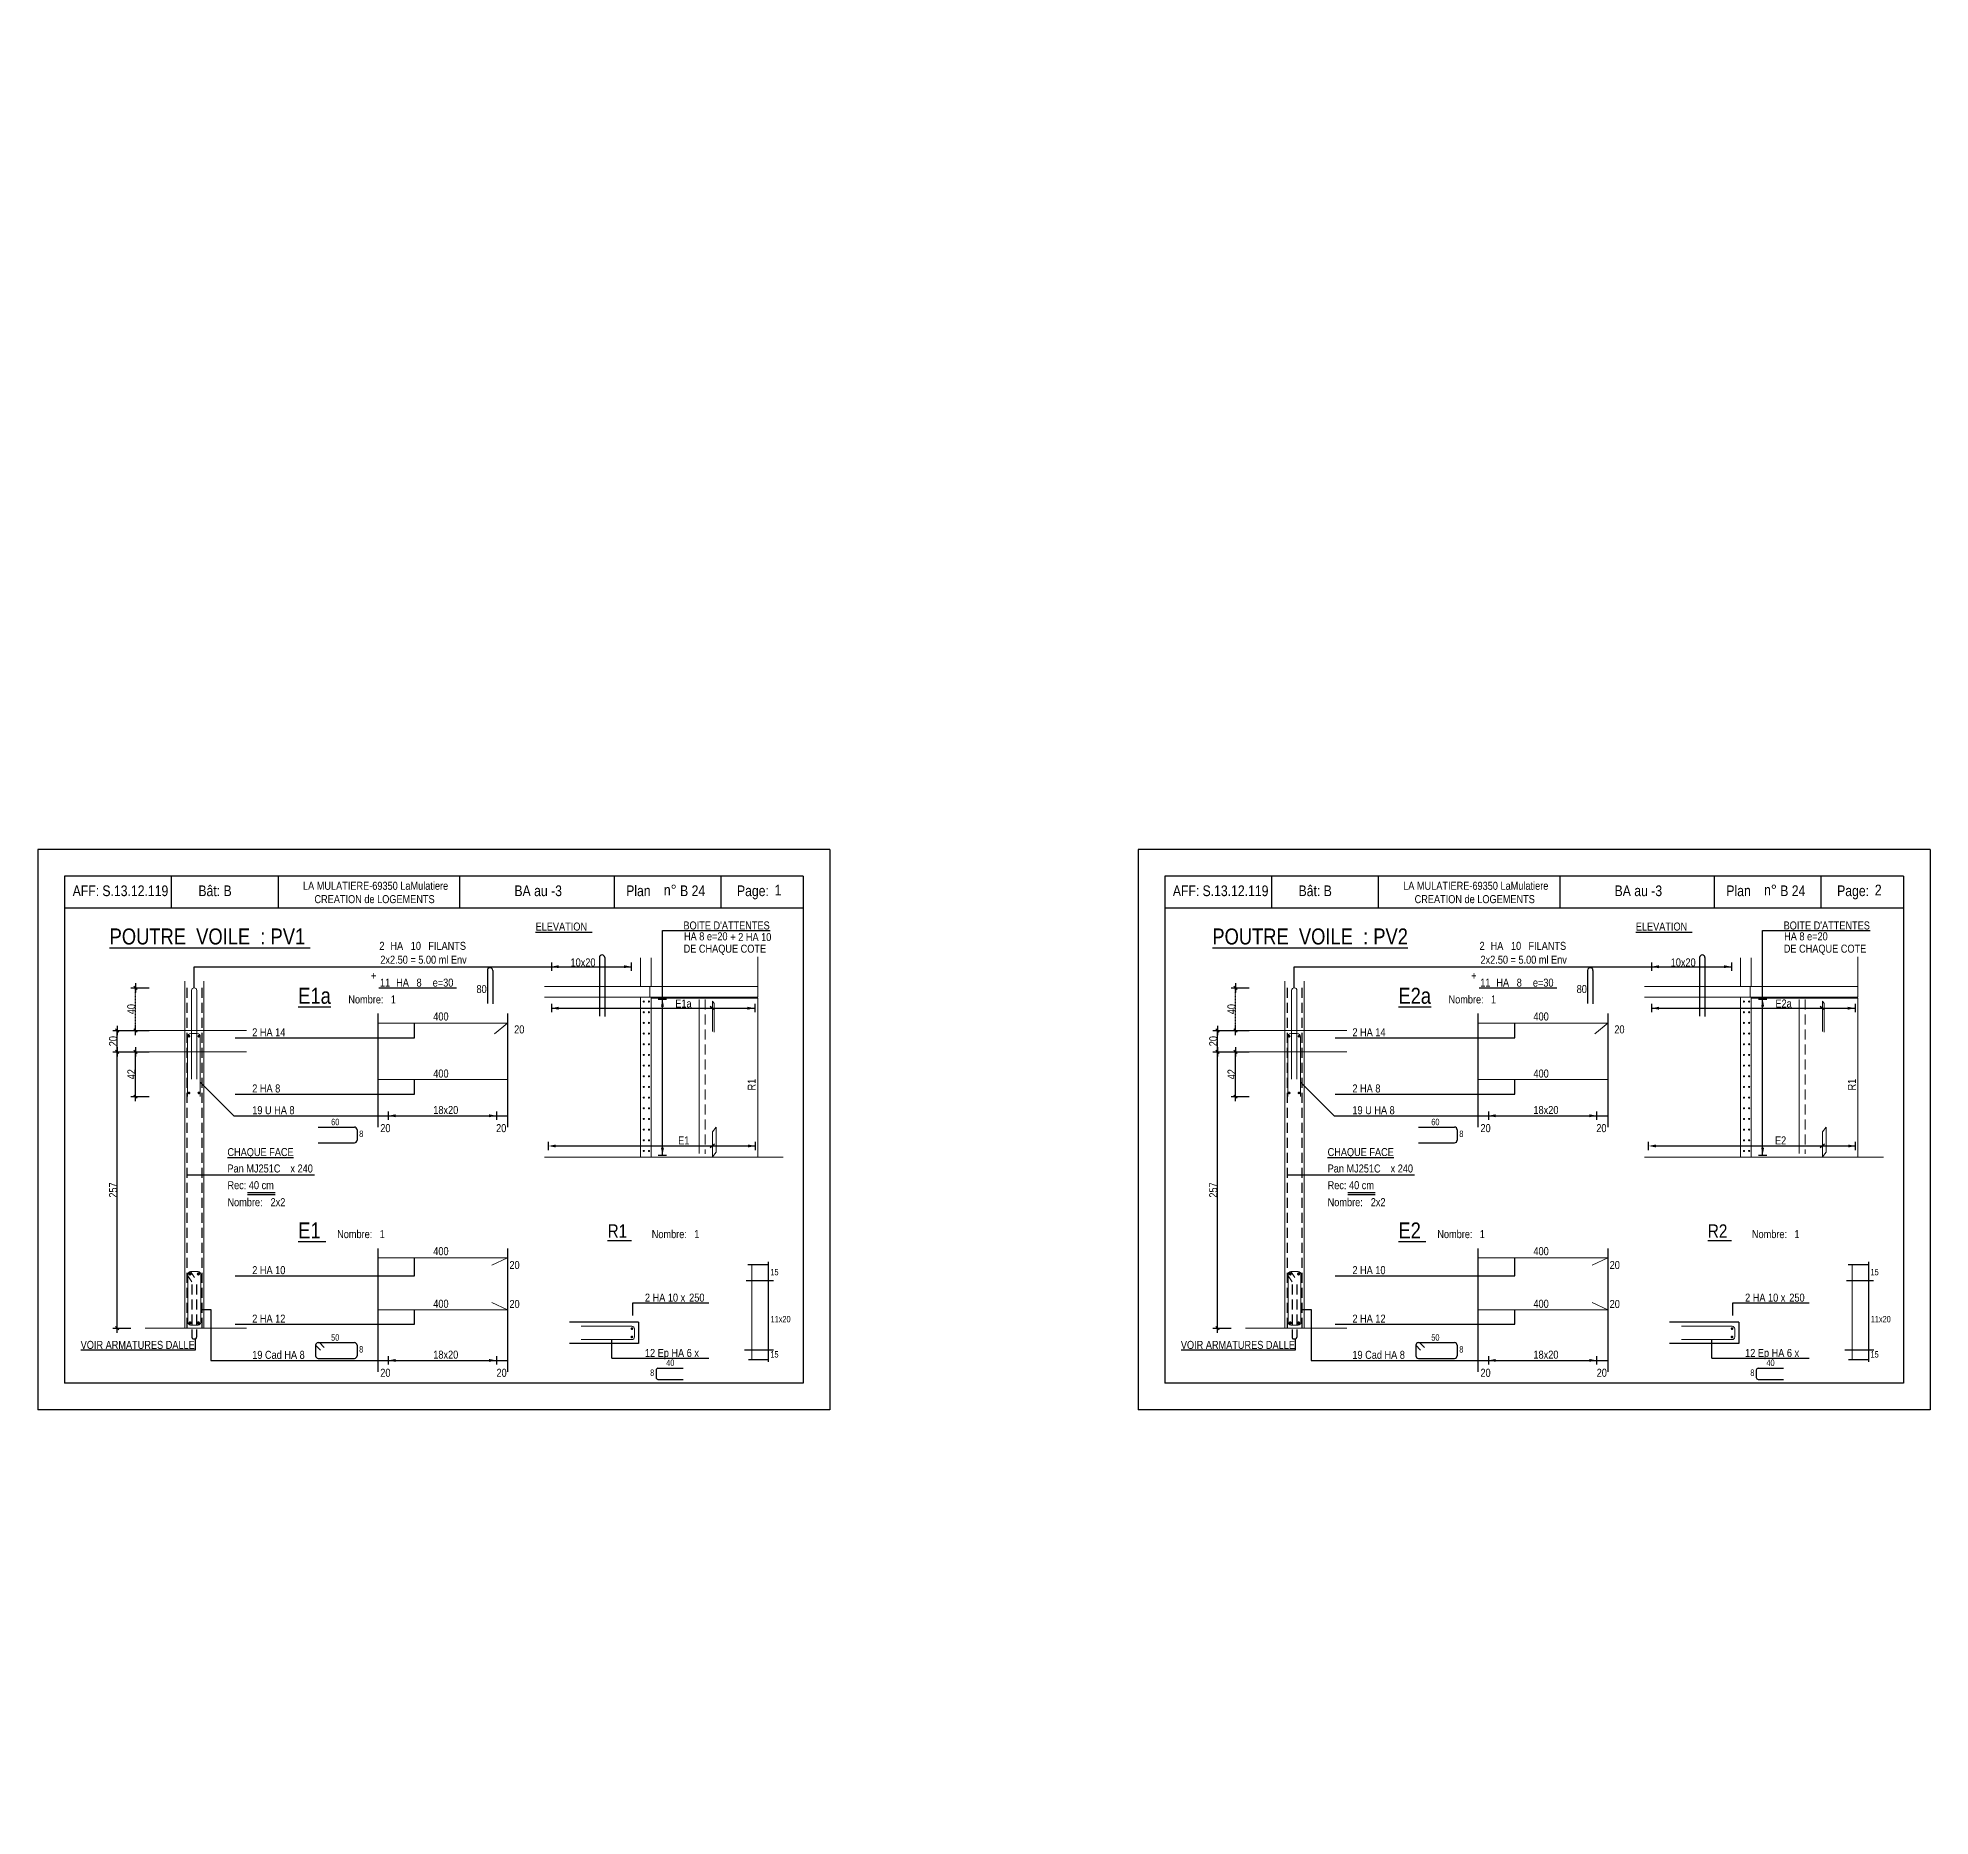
# Model space of a CAD drawing. Header units: metres. Extents: x -9927 to 45032, y -190416 to 12166.
# Drawn here: x -773 to 2775, y -151583 to -148250 of the extents above; entities that cross this region are included whole.
import ezdxf
from ezdxf.enums import TextEntityAlignment as Align

# ---------------------------------------------------------------- set-up
doc = ezdxf.new("R2010")
doc.units = ezdxf.units.M
doc.header["$PDMODE"] = 65
doc.linetypes.add('CACHE2', pattern=[0.1875, 0.125, -0.0625])
for name, color, linetype in [('01_cote_gen', 4, 'Continuous'), ('01_fenetres', 171, 'Continuous'), ('01_linteaux', 3, 'Continuous'), ('01_poch_murs', 251, 'Continuous'), ('01_sem', 42, 'Continuous'), ('01_texte', 230, 'Continuous'), ('AA_COTES', 2, 'Continuous')]:
    doc.layers.add(name, color=color, linetype=linetype)
doc.styles.add('STYLE2', font='ARIALN.TTF')
doc.dimstyles.new('JB25', dxfattribs={"dimscale": 0.1, "dimtxt": 150, "dimasz": 17, "dimexe": 0.1, "dimexo": 0.1, "dimgap": 0.09, "dimtad": 1, "dimdec": 1, "dimlfac": 0.5, "dimdsep": 46, "dimtxsty": 'STYLE2', "dimblk1": 'BOND_G', "dimblk2": 'BOND_D', "dimsah": 1, "dimcen": 1.5, "dimdle": 0.01, "dimse1": 1, "dimse2": 1, "dimclrd": 4, "dimclre": 2, "dimclrt": 5, "dimadec": 0, "dimazin": 0, "dimtfac": 2.333333, "dimtdec": 1, "dimtix": 1, "dimtmove": 2, "dimatfit": 3, "dimldrblk": 'BOND_G', "dimfxl": 1, "dimtolj": 1, "dimtzin": 0, "dimarcsym": 0})

# ---------------------------------------------------------------- blocks, each defined once
blk = doc.blocks.new('BOND_G')
at = {"layer": 'AA_COTES', "color": 0}
for p, q in [((5, 0), (-5, 0)), ((1.8, 1.8), (-1.8, -1.8)), ((0, -5), (0, 15))]:
    blk.add_line(p, q, dxfattribs=at)
blk = doc.blocks.new('BOND_D')
at = {"layer": 'AA_COTES', "color": 0}
for p, q in [((5, 0), (-5, 0)), ((-1.8, -1.8), (1.8, 1.8)), ((0, 5), (0, -15))]:
    blk.add_line(p, q, dxfattribs=at)
blk = doc.blocks.new('*D1402')
at = {"layer": '01_cote_gen', "color": 4, "linetype": 'Continuous', "lineweight": -2, "transparency": 16777216}
blk.add_line((-589.7, -150232.7), (-589.7, -150152.1), dxfattribs=at)
at = {"layer": 'DEFPOINTS', "color": 0, "linetype": 'Continuous', "lineweight": 0, "transparency": 16777216}
for p in [(-589.7, -150150.4), (-515.4, -150150.4), (-509.9, -150234.4)]:
    blk.add_point(p, dxfattribs=at)
at = {"layer": '01_cote_gen', "color": 4, "linetype": 'Continuous', "lineweight": -2, "transparency": 16777216, "xscale": 1.7, "yscale": 1.7, "zscale": 1.7}
for name, p, rotation in [('BOND_D', (-589.7, -150150.4), 90), ('BOND_G', (-589.7, -150234.4), 270)]:
    blk.add_blockref(name, p, dxfattribs=dict(at, rotation=rotation))
at = {"layer": '01_cote_gen', "color": 5, "linetype": 'Continuous', "lineweight": 0, "transparency": 16777216, "insert": (-597.3, -150192.4), "char_height": 15, "attachment_point": 5, "rotation": 90, "style": 'STYLE2'}
blk.add_mtext('\\A1;42', dxfattribs=at)
blk = doc.blocks.new('*D1403')
at = {"layer": '01_cote_gen', "color": 4, "linetype": 'Continuous', "lineweight": -2, "transparency": 16777216}
blk.add_line((-623.8, -150148.7), (-623.8, -150112.1), dxfattribs=at)
at = {"layer": 'DEFPOINTS', "color": 0, "linetype": 'Continuous', "lineweight": 0, "transparency": 16777216}
for p in [(-623.8, -150110.4), (-548.2, -150110.4), (-548.2, -150150.4)]:
    blk.add_point(p, dxfattribs=at)
at = {"layer": '01_cote_gen', "color": 4, "linetype": 'Continuous', "lineweight": -2, "transparency": 16777216, "xscale": 1.7, "yscale": 1.7, "zscale": 1.7}
for name, p, rotation in [('BOND_D', (-623.8, -150110.4), 90), ('BOND_G', (-623.8, -150150.4), 270)]:
    blk.add_blockref(name, p, dxfattribs=dict(at, rotation=rotation))
at = {"layer": '01_cote_gen', "color": 5, "linetype": 'Continuous', "lineweight": 0, "transparency": 16777216, "insert": (-631.5, -150130.4), "char_height": 15, "attachment_point": 5, "rotation": 90, "style": 'STYLE2'}
blk.add_mtext('\\A1;20', dxfattribs=at)
blk = doc.blocks.new('*D1404')
at = {"layer": '01_cote_gen', "color": 4, "linetype": 'CACHE2', "lineweight": -2, "transparency": 16777216}
blk.add_line((-589.7, -150108.7), (-589.7, -150032.1), dxfattribs=at)
at = {"layer": 'DEFPOINTS', "color": 0, "linetype": 'CACHE2', "lineweight": 0, "transparency": 16777216}
for p in [(-589.7, -150030.4), (-493.3, -150030.4), (-535.9, -150110.4)]:
    blk.add_point(p, dxfattribs=at)
at = {"layer": '01_cote_gen', "color": 4, "linetype": 'CACHE2', "lineweight": -2, "transparency": 16777216, "xscale": 1.7, "yscale": 1.7, "zscale": 1.7}
for name, p, rotation in [('BOND_D', (-589.7, -150030.4), 90), ('BOND_G', (-589.7, -150110.4), 270)]:
    blk.add_blockref(name, p, dxfattribs=dict(at, rotation=rotation))
at = {"layer": '01_cote_gen', "color": 5, "linetype": 'CACHE2', "lineweight": 0, "transparency": 16777216, "insert": (-597.4, -150070.4), "char_height": 15, "attachment_point": 5, "rotation": 90, "style": 'STYLE2'}
blk.add_mtext('\\A1;40', dxfattribs=at)
blk = doc.blocks.new('*D1405')
at = {"layer": '01_cote_gen', "color": 4, "lineweight": -2, "transparency": 16777216}
blk.add_line((-623.8, -150666.7), (-623.8, -150152.1), dxfattribs=at)
at = {"layer": 'DEFPOINTS', "color": 0, "lineweight": 0, "transparency": 16777216}
for p in [(-623.8, -150150.4), (-564.2, -150150.4), (-571.3, -150668.4)]:
    blk.add_point(p, dxfattribs=at)
at = {"layer": '01_cote_gen', "color": 4, "lineweight": -2, "transparency": 16777216, "xscale": 1.7, "yscale": 1.7, "zscale": 1.7}
for name, p, rotation in [('BOND_D', (-623.8, -150150.4), 90), ('BOND_G', (-623.8, -150668.4), 270)]:
    blk.add_blockref(name, p, dxfattribs=dict(at, rotation=rotation))
at = {"layer": '01_cote_gen', "color": 5, "lineweight": 0, "transparency": 16777216, "insert": (-631.5, -150409.4), "char_height": 15, "attachment_point": 5, "rotation": 90, "style": 'STYLE2'}
blk.add_mtext('\\A1;257', dxfattribs=at)
blk = doc.blocks.new('*D1406')
at = {"layer": '01_cote_gen', "color": 4, "linetype": 'Continuous', "lineweight": -2, "transparency": 16777216}
blk.add_line((1472.8, -150232.7), (1472.8, -150152.1), dxfattribs=at)
at = {"layer": 'DEFPOINTS', "color": 0, "linetype": 'Continuous', "lineweight": 0, "transparency": 16777216}
for p in [(1472.8, -150150.4), (1547.1, -150150.4), (1552.6, -150234.4)]:
    blk.add_point(p, dxfattribs=at)
at = {"layer": '01_cote_gen', "color": 4, "linetype": 'Continuous', "lineweight": -2, "transparency": 16777216, "xscale": 1.7, "yscale": 1.7, "zscale": 1.7}
for name, p, rotation in [('BOND_D', (1472.8, -150150.4), 90), ('BOND_G', (1472.8, -150234.4), 270)]:
    blk.add_blockref(name, p, dxfattribs=dict(at, rotation=rotation))
at = {"layer": '01_cote_gen', "color": 5, "linetype": 'Continuous', "lineweight": 0, "transparency": 16777216, "insert": (1465.2, -150192.4), "char_height": 15, "attachment_point": 5, "rotation": 90, "style": 'STYLE2'}
blk.add_mtext('\\A1;42', dxfattribs=at)
blk = doc.blocks.new('*D1407')
at = {"layer": '01_cote_gen', "color": 4, "linetype": 'Continuous', "lineweight": -2, "transparency": 16777216}
blk.add_line((1438.7, -150148.7), (1438.7, -150112.1), dxfattribs=at)
at = {"layer": 'DEFPOINTS', "color": 0, "linetype": 'Continuous', "lineweight": 0, "transparency": 16777216}
for p in [(1438.7, -150110.4), (1514.3, -150110.4), (1514.3, -150150.4)]:
    blk.add_point(p, dxfattribs=at)
at = {"layer": '01_cote_gen', "color": 4, "linetype": 'Continuous', "lineweight": -2, "transparency": 16777216, "xscale": 1.7, "yscale": 1.7, "zscale": 1.7}
for name, p, rotation in [('BOND_D', (1438.7, -150110.4), 90), ('BOND_G', (1438.7, -150150.4), 270)]:
    blk.add_blockref(name, p, dxfattribs=dict(at, rotation=rotation))
at = {"layer": '01_cote_gen', "color": 5, "linetype": 'Continuous', "lineweight": 0, "transparency": 16777216, "insert": (1431, -150130.4), "char_height": 15, "attachment_point": 5, "rotation": 90, "style": 'STYLE2'}
blk.add_mtext('\\A1;20', dxfattribs=at)
blk = doc.blocks.new('*D1408')
at = {"layer": '01_cote_gen', "color": 4, "linetype": 'CACHE2', "lineweight": -2, "transparency": 16777216}
blk.add_line((1472.8, -150108.7), (1472.8, -150032.1), dxfattribs=at)
at = {"layer": 'DEFPOINTS', "color": 0, "linetype": 'CACHE2', "lineweight": 0, "transparency": 16777216}
for p in [(1472.8, -150030.4), (1569.2, -150030.4), (1526.6, -150110.4)]:
    blk.add_point(p, dxfattribs=at)
at = {"layer": '01_cote_gen', "color": 4, "linetype": 'CACHE2', "lineweight": -2, "transparency": 16777216, "xscale": 1.7, "yscale": 1.7, "zscale": 1.7}
for name, p, rotation in [('BOND_D', (1472.8, -150030.4), 90), ('BOND_G', (1472.8, -150110.4), 270)]:
    blk.add_blockref(name, p, dxfattribs=dict(at, rotation=rotation))
at = {"layer": '01_cote_gen', "color": 5, "linetype": 'CACHE2', "lineweight": 0, "transparency": 16777216, "insert": (1465.1, -150070.4), "char_height": 15, "attachment_point": 5, "rotation": 90, "style": 'STYLE2'}
blk.add_mtext('\\A1;40', dxfattribs=at)
blk = doc.blocks.new('*D1409')
at = {"layer": '01_cote_gen', "color": 4, "lineweight": -2, "transparency": 16777216}
blk.add_line((1438.7, -150666.7), (1438.7, -150152.1), dxfattribs=at)
at = {"layer": 'DEFPOINTS', "color": 0, "lineweight": 0, "transparency": 16777216}
for p in [(1438.7, -150150.4), (1498.3, -150150.4), (1491.2, -150668.4)]:
    blk.add_point(p, dxfattribs=at)
at = {"layer": '01_cote_gen', "color": 4, "lineweight": -2, "transparency": 16777216, "xscale": 1.7, "yscale": 1.7, "zscale": 1.7}
for name, p, rotation in [('BOND_D', (1438.7, -150150.4), 90), ('BOND_G', (1438.7, -150668.4), 270)]:
    blk.add_blockref(name, p, dxfattribs=dict(at, rotation=rotation))
at = {"layer": '01_cote_gen', "color": 5, "lineweight": 0, "transparency": 16777216, "insert": (1431, -150409.4), "char_height": 15, "attachment_point": 5, "rotation": 90, "style": 'STYLE2'}
blk.add_mtext('\\A1;257', dxfattribs=at)
blk = doc.blocks.new('*D1681')
at = {"layer": '01_poch_murs', "color": 4, "lineweight": -2, "transparency": 16777216}
blk.add_line((-184.6, 82.3), (-158, 82.3), dxfattribs=at)
at = {"layer": 'DEFPOINTS', "color": 0, "lineweight": 0, "transparency": 16777216}
for p in [(-156.3, 82.3), (-186.3, 0), (-156.3, -170313.1)]:
    blk.add_point(p, dxfattribs=at)
at = {"layer": '01_poch_murs', "color": 4, "lineweight": -2, "transparency": 16777216, "xscale": 1.7, "yscale": 1.7, "zscale": 1.7, "rotation": 180}
blk.add_blockref('BOND_G', (-186.3, 82.3), dxfattribs=at)
at = {"layer": '01_poch_murs', "color": 4, "lineweight": -2, "transparency": 16777216, "xscale": 1.7, "yscale": 1.7, "zscale": 1.7}
blk.add_blockref('BOND_D', (-156.3, 82.3), dxfattribs=at)
at = {"layer": '01_poch_murs', "color": 5, "transparency": 16777216, "insert": (-171.3, 90), "char_height": 15, "attachment_point": 5, "style": 'STYLE2'}
blk.add_mtext('\\A1;15', dxfattribs=at)

msp = doc.modelspace()

# ---------------------------------------------------------------- linework, layer by layer
at = {"layer": '01_cote_gen', "color": 5, "linetype": 'Continuous', "lineweight": 0}
for p, q in [((467.07, -150052.01), (467.07, -150341.22)), ((2529.57, -150052.01), (2529.57, -150341.22))]:
    msp.add_line(p, q, dxfattribs=at)
at = {"layer": '01_cote_gen', "color": 5, "linetype": 'CACHE2', "lineweight": 0, "ltscale": 150}
for p, q in [((478.22, -150052.01), (478.22, -150341.7)), ((2540.72, -150052.01), (2540.72, -150341.7))]:
    msp.add_line(p, q, dxfattribs=at)
at = {"layer": '01_fenetres', "ltscale": 30}
for p, q in [((-722.61, -149821.4), (-722.61, -150771.4)), ((-722.61, -149821.4), (-722.61, -150771.4)), ((-722.61, -149821.4), (-722.61, -150771.4)), ((662.39, -149821.4), (-722.61, -149821.4)), ((-522.61, -149821.4), (-522.61, -149881.4)), ((-322.22, -149821.4), (-322.22, -149881.4)), ((17.95, -149821.4), (17.95, -149881.4)), ((308.25, -149881.4), (308.25, -149821.4)), ((508.25, -149881.4), (508.25, -149821.4)), ((662.39, -149821.4), (662.39, -150771.4)), ((1339.88, -149821.4), (1339.88, -150771.4)), ((1339.88, -149821.4), (1339.88, -150771.4)), ((1339.88, -149821.4), (1339.88, -150771.4)), ((2724.88, -149821.4), (1339.88, -149821.4)), ((1539.88, -149821.4), (1539.88, -149881.4)), ((1740.27, -149821.4), (1740.27, -149881.4)), ((2080.45, -149821.4), (2080.45, -149881.4)), ((2370.75, -149881.4), (2370.75, -149821.4)), ((2570.75, -149881.4), (2570.75, -149821.4)), ((2724.88, -149821.4), (2724.88, -150771.4)), ((662.39, -149881.4), (-722.61, -149881.4)), ((2724.88, -149881.4), (1339.88, -149881.4)), ((662.39, -150771.4), (-722.61, -150771.4)), ((2724.88, -150771.4), (1339.88, -150771.4))]:
    msp.add_line(p, q, dxfattribs=at)
at = {"layer": '01_linteaux', "linetype": 'Continuous'}
for p, q in [((280.13, -149973.75), (280.13, -150083.78)), ((290.13, -149973.75), (290.13, -150084.27)), ((2342.63, -149973.75), (2342.63, -150083.78)), ((2352.63, -149973.75), (2352.63, -150084.27)), ((70.17, -149997.67), (70.17, -150059.85)), ((80.17, -149997.67), (80.17, -150060.34)), ((2132.66, -149997.67), (2132.66, -150059.85)), ((2142.66, -149997.67), (2142.66, -150060.34)), ((-246.83, -150291.38), (-179.25, -150291.38)), ((-174.25, -150296.38), (-174.25, -150315.99)), ((1815.66, -150291.38), (1883.24, -150291.38)), ((1888.24, -150296.38), (1888.24, -150315.99)), ((-246.83, -150320.99), (-179.25, -150320.99)), ((1815.66, -150320.99), (1883.24, -150320.99)), ((-246.83, -150695.29), (-179.25, -150695.29)), ((-244.64, -150695.29), (-235.64, -150704.28)), ((1815.66, -150695.29), (1883.24, -150695.29)), ((1817.85, -150695.29), (1826.86, -150704.28)), ((-251.83, -150700.29), (-251.83, -150719.9)), ((-251.83, -150700.29), (-242.83, -150709.28)), ((-246.83, -150724.9), (-179.25, -150724.9)), ((-174.25, -150700.29), (-174.25, -150719.9)), ((1810.66, -150700.29), (1810.66, -150719.9)), ((1810.66, -150700.29), (1819.67, -150709.28)), ((1815.66, -150724.9), (1883.24, -150724.9)), ((1888.24, -150700.29), (1888.24, -150719.9))]:
    msp.add_line(p, q, dxfattribs=at)
for centre, start, end in [((285.13, -149973.75), 90, 180), ((285.13, -149973.75), 0, 90), ((2347.63, -149973.75), 90, 180), ((2347.63, -149973.75), 0, 90), ((75.17, -149997.67), 90, 180), ((75.17, -149997.67), 0, 90), ((2137.66, -149997.67), 90, 180), ((2137.66, -149997.67), 0, 90), ((-179.25, -150296.38), 0, 90), ((1883.24, -150296.38), 0, 90), ((-179.25, -150315.99), 270, 0), ((1883.24, -150315.99), 270, 0), ((-246.83, -150700.29), 90, 180), ((-179.25, -150700.29), 0, 90), ((1815.66, -150700.29), 90, 180), ((1883.24, -150700.29), 0, 90), ((-246.83, -150719.9), 180, 270), ((-179.25, -150719.9), 270, 0), ((1815.66, -150719.9), 180, 270), ((1883.24, -150719.9), 270, 0)]:
    msp.add_arc(centre, 5, start, end, dxfattribs=at)
at = {"layer": '01_sem', "color": 2, "lineweight": 0, "ltscale": 7}
for p, q in [((356.9, -149974.32), (356.9, -150027.77)), ((376.9, -149974.32), (376.9, -150027.77)), ((576.9, -149972.59), (576.9, -150047.77)), ((2419.4, -149974.32), (2419.4, -150027.77)), ((2439.4, -149974.32), (2439.4, -150027.77)), ((2639.4, -149972.59), (2639.4, -150047.77)), ((-497.29, -150018.22), (-497.29, -150668.4)), ((-461.29, -150018.22), (-461.29, -150668.4)), ((1565.21, -150018.22), (1565.21, -150668.4)), ((1601.21, -150018.22), (1601.21, -150668.4)), ((-484.64, -150035.4), (-484.64, -150201.45)), ((-474.64, -150035.4), (-474.64, -150201.45)), ((177.12, -150027.77), (576.9, -150027.77)), ((177.12, -150047.77), (576.9, -150047.77)), ((356.9, -150047.77), (356.9, -150347.77)), ((374.9, -150027.77), (374.9, -150047.77)), ((376.9, -150047.77), (376.9, -150347.77)), ((376.9, -150049.77), (576.9, -150049.77)), ((492.04, -150055.52), (492.04, -150112.18)), ((492.04, -150055.52), (495.58, -150059.75)), ((576.9, -150049.77), (576.9, -150347.77)), ((1577.86, -150035.4), (1577.86, -150201.45)), ((1587.86, -150035.4), (1587.86, -150201.45)), ((2239.61, -150027.77), (2639.4, -150027.77)), ((2239.61, -150047.77), (2639.4, -150047.77)), ((2419.4, -150047.77), (2419.4, -150347.77)), ((2437.4, -150027.77), (2437.4, -150047.77)), ((2439.4, -150047.77), (2439.4, -150347.77)), ((2439.4, -150049.77), (2639.4, -150049.77)), ((2572.85, -150055.52), (2572.85, -150112.18)), ((2572.85, -150055.52), (2576.39, -150059.75)), ((2639.4, -150049.77), (2639.4, -150347.77)), ((495.58, -150059.75), (495.58, -150113.68)), ((2576.39, -150059.75), (2576.39, -150113.68)), ((-571.33, -150110.4), (-381.35, -150110.4)), ((-492.01, -150122), (-492.01, -150234.4)), ((-474.01, -150116), (-486.01, -150116)), ((-468.01, -150122), (-468.01, -150234.4)), ((-135.41, -150096.77), (108.07, -150096.77)), ((108.07, -150096.77), (83.76, -150116.39)), ((1491.16, -150110.4), (1681.15, -150110.4)), ((1570.49, -150122), (1570.49, -150234.4)), ((1588.49, -150116), (1576.49, -150116)), ((1594.49, -150122), (1594.49, -150234.4)), ((1927.09, -150096.77), (2170.56, -150096.77)), ((2170.56, -150096.77), (2146.25, -150116.39)), ((-571.33, -150150.4), (-381.35, -150150.4)), ((1491.16, -150150.4), (1681.15, -150150.4)), ((-135.41, -150202.35), (108.07, -150202.35)), ((1927.09, -150202.35), (2170.56, -150202.35)), ((492.04, -150300.27), (499.32, -150291.57)), ((492.04, -150347.32), (492.04, -150300.27)), ((499.32, -150338.61), (499.32, -150291.57)), ((2572.85, -150300.27), (2580.13, -150291.57)), ((2572.85, -150347.32), (2572.85, -150300.27)), ((2580.13, -150338.61), (2580.13, -150291.57)), ((492.04, -150347.32), (499.32, -150338.61)), ((2572.85, -150347.32), (2580.13, -150338.61)), ((177.12, -150347.77), (624.89, -150347.77)), ((2239.61, -150347.77), (2687.39, -150347.77)), ((-135.41, -150536.63), (108.07, -150536.63)), ((108.07, -150536.63), (78.75, -150549.97)), ((565.93, -150549.55), (565.93, -150726.74)), ((1927.09, -150536.63), (2170.56, -150536.63)), ((2170.56, -150536.63), (2141.24, -150549.97)), ((2628.42, -150549.55), (2628.42, -150726.74)), ((-491.29, -150567.4), (-491.29, -150657.4)), ((-491.29, -150570.18), (-483.94, -150581.37)), ((-486.29, -150562.4), (-472.29, -150562.4)), ((-486.29, -150562.4), (-478.94, -150573.59)), ((-467.29, -150567.4), (-467.29, -150657.4)), ((1571.21, -150567.4), (1571.21, -150657.4)), ((1571.21, -150570.18), (1578.56, -150581.37)), ((1576.21, -150562.4), (1590.21, -150562.4)), ((1576.21, -150562.4), (1583.56, -150573.59)), ((1595.21, -150567.4), (1595.21, -150657.4)), ((108.07, -150633.8), (78.75, -150620.46)), ((2170.56, -150633.8), (2141.24, -150620.46)), ((-135.41, -150633.8), (108.07, -150633.8)), ((1927.09, -150633.8), (2170.56, -150633.8)), ((-571.33, -150668.4), (-381.35, -150668.4)), ((-554.71, -150668.4), (-402.41, -150668.4)), ((-486.29, -150662.4), (-472.29, -150662.4)), ((340.96, -150664.85), (245.96, -150664.85)), ((340.96, -150689.85), (245.96, -150689.85)), ((345.96, -150669.85), (345.96, -150684.85)), ((1491.16, -150668.4), (1681.15, -150668.4)), ((1507.79, -150668.4), (1660.08, -150668.4)), ((1576.21, -150662.4), (1590.21, -150662.4)), ((2403.45, -150664.85), (2308.45, -150664.85)), ((2403.45, -150689.85), (2308.45, -150689.85)), ((2408.45, -150669.85), (2408.45, -150684.85))]:
    msp.add_line(p, q, dxfattribs=at)
at = {"layer": '01_sem', "color": 2, "lineweight": 0, "ltscale": 7, "flags": 128}
for points, const_width in [([(362.31, -150056.14, 1), (364.31, -150056.14, 1)], 2), ([(372.02, -150056.14, 1), (374.02, -150056.14, 1)], 2), ([(2424.8, -150056.14, 1), (2426.8, -150056.14, 1)], 2), ([(2434.51, -150056.14, 1), (2436.51, -150056.14, 1)], 2), ([(362.31, -150076.14, 1), (364.31, -150076.14, 1)], 2), ([(362.31, -150096.14, 1), (364.31, -150096.14, 1)], 2), ([(372.02, -150076.14, 1), (374.02, -150076.14, 1)], 2), ([(372.02, -150096.14, 1), (374.02, -150096.14, 1)], 2), ([(2424.8, -150076.14, 1), (2426.8, -150076.14, 1)], 2), ([(2424.8, -150096.14, 1), (2426.8, -150096.14, 1)], 2), ([(2434.51, -150076.14, 1), (2436.51, -150076.14, 1)], 2), ([(2434.51, -150096.14, 1), (2436.51, -150096.14, 1)], 2), ([(-489.17, -150119.89, -1), (-489.17, -150122.39, -1)], 2.5), ([(-470.84, -150119.89, 1), (-470.84, -150122.39, 1)], 2.5), ([(362.31, -150116.14, 1), (364.31, -150116.14, 1)], 2), ([(372.02, -150116.14, 1), (374.02, -150116.14, 1)], 2), ([(1573.32, -150119.89, -1), (1573.32, -150122.39, -1)], 2.5), ([(1591.66, -150119.89, 1), (1591.66, -150122.39, 1)], 2.5), ([(2424.8, -150116.14, 1), (2426.8, -150116.14, 1)], 2), ([(2434.51, -150116.14, 1), (2436.51, -150116.14, 1)], 2), ([(362.31, -150136.14, 1), (364.31, -150136.14, 1)], 2), ([(362.31, -150156.14, 1), (364.31, -150156.14, 1)], 2), ([(372.02, -150136.14, 1), (374.02, -150136.14, 1)], 2), ([(372.02, -150156.14, 1), (374.02, -150156.14, 1)], 2), ([(2424.8, -150136.14, 1), (2426.8, -150136.14, 1)], 2), ([(2424.8, -150156.14, 1), (2426.8, -150156.14, 1)], 2), ([(2434.51, -150136.14, 1), (2436.51, -150136.14, 1)], 2), ([(2434.51, -150156.14, 1), (2436.51, -150156.14, 1)], 2), ([(362.31, -150176.14, 1), (364.31, -150176.14, 1)], 2), ([(362.31, -150196.14, 1), (364.31, -150196.14, 1)], 2), ([(372.02, -150176.14, 1), (374.02, -150176.14, 1)], 2), ([(372.02, -150196.14, 1), (374.02, -150196.14, 1)], 2), ([(2424.8, -150176.14, 1), (2426.8, -150176.14, 1)], 2), ([(2424.8, -150196.14, 1), (2426.8, -150196.14, 1)], 2), ([(2434.51, -150176.14, 1), (2436.51, -150176.14, 1)], 2), ([(2434.51, -150196.14, 1), (2436.51, -150196.14, 1)], 2), ([(-489.17, -150226.16, -1), (-489.17, -150228.66, -1)], 2.5), ([(-470.84, -150226.16, 1), (-470.84, -150228.66, 1)], 2.5), ([(362.31, -150216.14, 1), (364.31, -150216.14, 1)], 2), ([(362.31, -150236.14, 1), (364.31, -150236.14, 1)], 2), ([(372.02, -150216.14, 1), (374.02, -150216.14, 1)], 2), ([(372.02, -150236.14, 1), (374.02, -150236.14, 1)], 2), ([(1573.32, -150226.16, -1), (1573.32, -150228.66, -1)], 2.5), ([(1591.66, -150226.16, 1), (1591.66, -150228.66, 1)], 2.5), ([(2424.8, -150216.14, 1), (2426.8, -150216.14, 1)], 2), ([(2424.8, -150236.14, 1), (2426.8, -150236.14, 1)], 2), ([(2434.51, -150216.14, 1), (2436.51, -150216.14, 1)], 2), ([(2434.51, -150236.14, 1), (2436.51, -150236.14, 1)], 2), ([(362.31, -150256.14, 1), (364.31, -150256.14, 1)], 2), ([(372.02, -150256.14, 1), (374.02, -150256.14, 1)], 2), ([(2424.8, -150256.14, 1), (2426.8, -150256.14, 1)], 2), ([(2434.51, -150256.14, 1), (2436.51, -150256.14, 1)], 2), ([(362.31, -150276.14, 1), (364.31, -150276.14, 1)], 2), ([(362.31, -150296.14, 1), (364.31, -150296.14, 1)], 2), ([(372.02, -150276.14, 1), (374.02, -150276.14, 1)], 2), ([(372.02, -150296.14, 1), (374.02, -150296.14, 1)], 2), ([(2424.8, -150276.14, 1), (2426.8, -150276.14, 1)], 2), ([(2424.8, -150296.14, 1), (2426.8, -150296.14, 1)], 2), ([(2434.51, -150276.14, 1), (2436.51, -150276.14, 1)], 2), ([(2434.51, -150296.14, 1), (2436.51, -150296.14, 1)], 2), ([(362.31, -150316.14, 1), (364.31, -150316.14, 1)], 2), ([(362.31, -150336.14, 1), (364.31, -150336.14, 1)], 2), ([(372.02, -150316.14, 1), (374.02, -150316.14, 1)], 2), ([(372.02, -150336.14, 1), (374.02, -150336.14, 1)], 2), ([(2424.8, -150316.14, 1), (2426.8, -150316.14, 1)], 2), ([(2424.8, -150336.14, 1), (2426.8, -150336.14, 1)], 2), ([(2434.51, -150316.14, 1), (2436.51, -150316.14, 1)], 2), ([(2434.51, -150336.14, 1), (2436.51, -150336.14, 1)], 2), ([(-488.77, -150566.7, 1), (-485.77, -150566.7, 1)], 3), ([(-473.13, -150566.7, 1), (-470.13, -150566.7, 1)], 3), ([(1573.73, -150566.7, 1), (1576.73, -150566.7, 1)], 3), ([(1589.36, -150566.7, 1), (1592.36, -150566.7, 1)], 3), ([(-488.77, -150658.55, 1), (-485.77, -150658.55, 1)], 3), ([(-473.13, -150658.55, 1), (-470.13, -150658.55, 1)], 3), ([(1573.73, -150658.55, 1), (1576.73, -150658.55, 1)], 3), ([(1589.36, -150658.55, 1), (1592.36, -150658.55, 1)], 3), ([(340.96, -150683.6, 1), (340.96, -150686.1, 1)], 2.5), ([(341.05, -150667.99, 1), (341.05, -150670.49, 1)], 2.5), ([(2403.45, -150683.6, 1), (2403.45, -150686.1, 1)], 2.5), ([(2403.54, -150667.99, 1), (2403.54, -150670.49, 1)], 2.5)]:
    msp.add_lwpolyline(points, format="xyb", close=True, dxfattribs=dict(at, const_width=const_width))
at = {"layer": '01_sem', "color": 2, "lineweight": 0, "ltscale": 7}
for centre, radius, start, end in [((-479.64, -150035.4), 5, 0, 180), ((1582.86, -150035.4), 5, 0, 180), ((-486.01, -150122), 6, 90, 180), ((-474.01, -150122), 6, 0, 90), ((1576.49, -150122), 6, 90, 180), ((1588.49, -150122), 6, 0, 90), ((-486.29, -150567.4), 5, 90, 180), ((-472.29, -150567.4), 5, 0, 90), ((1576.21, -150567.4), 5, 90, 180), ((1590.21, -150567.4), 5, 0, 90), ((-486.29, -150657.4), 5, 180, 270), ((-472.29, -150657.4), 5, 270, 0), ((1576.21, -150657.4), 5, 180, 270), ((1590.21, -150657.4), 5, 270, 0), ((340.96, -150669.85), 5, 0, 90), ((340.96, -150684.85), 5, 270, 0), ((2403.45, -150669.85), 5, 0, 90), ((2403.45, -150684.85), 5, 270, 0)]:
    msp.add_arc(centre, radius, start, end, dxfattribs=at)
at = {"layer": '01_texte', "ltscale": 30}
for p, q in [((-772.61, -149771.4), (-772.61, -150821.4)), ((712.39, -149771.4), (-772.61, -149771.4)), ((712.39, -149771.4), (712.39, -150821.4)), ((1289.88, -149771.4), (1289.88, -150821.4)), ((2774.88, -149771.4), (1289.88, -149771.4)), ((2774.88, -149771.4), (2774.88, -150821.4)), ((398.36, -150343.91), (398.36, -149923.04)), ((2460.85, -150343.91), (2460.85, -149923.04)), ((190.03, -149982.79), (190.03, -149998.43)), ((339.87, -149982.79), (339.87, -149998.43)), ((2252.52, -149982.79), (2252.52, -149998.43)), ((2402.36, -149982.79), (2402.36, -149998.43)), ((-479.64, -149990.85), (339.87, -149990.85)), ((1582.86, -149990.85), (2402.36, -149990.85)), ((390.3, -150051.68), (405.94, -150051.68)), ((2452.79, -150051.68), (2468.43, -150051.68)), ((-135.41, -150078.82), (-135.41, -150291.37)), ((108.07, -150078.82), (108.07, -150291.37)), ((190.03, -150060.62), (190.03, -150076.25)), ((190.03, -150068.68), (571.54, -150068.68)), ((496.18, -150071.99), (487.91, -150065.36)), ((571.54, -150060.62), (571.54, -150076.25)), ((1927.09, -150078.82), (1927.09, -150291.37)), ((2170.56, -150078.82), (2170.56, -150291.37)), ((2252.52, -150060.62), (2252.52, -150076.25)), ((2252.52, -150068.68), (2634.03, -150068.68)), ((2576.99, -150071.99), (2568.71, -150065.36)), ((2634.03, -150060.62), (2634.03, -150076.25)), ((-402.81, -150124.22), (-66.4, -150124.22)), ((-66.4, -150124.22), (-66.4, -150096.77)), ((1659.68, -150124.22), (1996.09, -150124.22)), ((1996.09, -150124.22), (1996.09, -150096.77)), ((-468.01, -150207.04), (-405.15, -150270.23)), ((-402.81, -150229.45), (-66.4, -150229.45)), ((-66.4, -150229.45), (-66.4, -150202.35)), ((1594.49, -150207.04), (1657.35, -150270.23)), ((1659.68, -150229.45), (1996.09, -150229.45)), ((1996.09, -150229.45), (1996.09, -150202.35)), ((-405.15, -150270.23), (108.07, -150270.23)), ((-115.69, -150262.17), (-115.69, -150277.81)), ((86.98, -150262.17), (86.98, -150277.81)), ((1657.35, -150270.23), (2170.56, -150270.23)), ((1946.8, -150262.17), (1946.8, -150277.81)), ((2149.47, -150262.17), (2149.47, -150277.81)), ((184.59, -150334.93), (184.59, -150319.29)), ((190.03, -150326.87), (572.55, -150326.87)), ((496.18, -150323.56), (487.91, -150330.18)), ((572.55, -150334.93), (572.55, -150319.29)), ((2247.08, -150334.93), (2247.08, -150319.29)), ((2252.52, -150326.87), (2635.04, -150326.87)), ((2576.99, -150323.56), (2568.71, -150330.18)), ((2635.04, -150334.93), (2635.04, -150319.29)), ((390.3, -150343.91), (405.94, -150343.91)), ((2452.79, -150343.91), (2468.43, -150343.91)), ((-135.41, -150518.69), (-135.41, -150749.91)), ((108.07, -150518.69), (108.07, -150749.91)), ((1927.09, -150518.69), (1927.09, -150749.91)), ((2170.56, -150518.69), (2170.56, -150749.91)), ((-66.4, -150570.04), (-66.4, -150536.63)), ((1996.09, -150570.04), (1996.09, -150536.63)), ((-402.81, -150570.04), (-66.4, -150570.04)), ((1659.68, -150570.04), (1996.09, -150570.04)), ((-467.29, -150633.36), (-448.12, -150633.36)), ((-448.12, -150633.36), (-448.12, -150728.76)), ((-402.81, -150660.9), (-66.4, -150660.9)), ((-66.4, -150660.9), (-66.4, -150633.8)), ((1595.21, -150633.36), (1614.38, -150633.36)), ((1614.38, -150633.36), (1614.38, -150728.76)), ((1659.68, -150660.9), (1996.09, -150660.9)), ((1996.09, -150660.9), (1996.09, -150633.8)), ((-477.99, -150688.45), (-477.99, -150709.68)), ((1584.5, -150688.45), (1584.5, -150709.68)), ((-477.99, -150709.68), (-691.78, -150709.68)), ((-448.12, -150728.76), (108.07, -150728.76)), ((-115.69, -150720.7), (-115.69, -150736.34)), ((86.98, -150720.7), (86.98, -150736.34)), ((1584.5, -150709.68), (1370.71, -150709.68)), ((1614.38, -150728.76), (2170.56, -150728.76)), ((1946.8, -150720.7), (1946.8, -150736.34)), ((2149.47, -150720.7), (2149.47, -150736.34)), ((712.39, -150821.4), (-772.61, -150821.4)), ((2774.88, -150821.4), (1289.88, -150821.4))]:
    msp.add_line(p, q, dxfattribs=at)
at = {"layer": '01_texte'}
for p, q in [((398.36, -149923.04), (600.06, -149923.04)), ((2460.85, -149923.04), (2662.55, -149923.04)), ((-479.64, -150030.4), (-479.64, -149990.85)), ((1582.86, -150030.4), (1582.86, -149990.85)), ((-133.38, -150030.65), (12.54, -150030.65)), ((1929.12, -150030.65), (2075.03, -150030.65)), ((-493.29, -150380.65), (-254.25, -150380.65)), ((1569.21, -150380.65), (1808.24, -150380.65)), ((-327.81, -150414.83), (-379.57, -150414.83)), ((-327.81, -150418.14), (-379.57, -150418.14)), ((1734.68, -150414.83), (1682.92, -150414.83)), ((1734.68, -150418.14), (1682.92, -150418.14)), ((596.67, -150549.55), (558.46, -150549.55)), ((596.67, -150544.13), (596.67, -150731.15)), ((2659.17, -150549.55), (2620.96, -150549.55)), ((2659.17, -150544.13), (2659.17, -150731.15)), ((606.23, -150579.63), (555.39, -150579.63)), ((2668.72, -150579.63), (2617.88, -150579.63)), ((342.59, -150644.65), (342.59, -150620.6)), ((342.59, -150620.6), (485.31, -150620.6)), ((2405.08, -150644.65), (2405.08, -150620.6)), ((2405.08, -150620.6), (2547.8, -150620.6)), ((353.46, -150657.35), (223.94, -150657.35)), ((353.46, -150657.35), (353.46, -150697.35)), ((2415.95, -150657.35), (2286.43, -150657.35)), ((2415.95, -150657.35), (2415.95, -150697.35)), ((353.46, -150697.35), (223.94, -150697.35)), ((303.31, -150724.31), (303.31, -150689.85)), ((2415.95, -150697.35), (2286.43, -150697.35)), ((2365.8, -150724.31), (2365.8, -150689.85)), ((303.31, -150724.31), (485.31, -150724.31)), ((606.62, -150709.61), (552.23, -150709.61)), ((559.54, -150726.99), (598.03, -150726.99)), ((2365.8, -150724.31), (2547.8, -150724.31)), ((2669.11, -150709.61), (2614.73, -150709.61)), ((2622.03, -150726.99), (2660.53, -150726.99)), ((386.47, -150747.08), (386.47, -150760.8)), ((389.97, -150743.58), (437.28, -150743.58)), ((389.97, -150764.3), (437.28, -150764.3)), ((2448.97, -150747.08), (2448.97, -150760.8)), ((2452.47, -150743.58), (2499.77, -150743.58)), ((2452.47, -150764.3), (2499.77, -150764.3))]:
    msp.add_line(p, q, dxfattribs=at)
at = {"layer": '01_texte', "linetype": 'CACHE2', "ltscale": 150}
for p, q in [((-493.29, -150030.4), (-493.29, -150668.4)), ((-465.29, -150030.4), (-465.29, -150668.4)), ((1569.21, -150030.4), (1569.21, -150668.4)), ((1597.21, -150030.4), (1597.21, -150668.4)), ((-483.82, -150586.61), (-483.82, -150685.45)), ((-474.99, -150586.61), (-474.99, -150685.45)), ((1578.67, -150586.61), (1578.67, -150685.45)), ((1587.5, -150586.61), (1587.5, -150685.45)), ((-480.82, -150688.45), (-477.99, -150688.45)), ((1581.67, -150688.45), (1584.5, -150688.45))]:
    msp.add_line(p, q, dxfattribs=at)
for centre, start, end in [((-480.82, -150685.45), 180, 270), ((-477.99, -150685.45), 270, 0), ((1581.67, -150685.45), 180, 270), ((1584.5, -150685.45), 270, 0)]:
    msp.add_arc(centre, 3, start, end, dxfattribs=at)
at = {"layer": '01_texte'}
for centre, start, end in [((389.97, -150747.08), 90, 180), ((389.97, -150760.8), 180, 270), ((2452.47, -150747.08), 90, 180), ((2452.47, -150760.8), 180, 270)]:
    msp.add_arc(centre, 3.5, start, end, dxfattribs=at)
at = {"layer": '01_texte', "ltscale": 30}
for points in [[(190.03, -149990.85), (203.85, -149988.1), (203.85, -149990.85)], [(190.03, -149990.85), (203.85, -149993.61), (203.85, -149990.85)], [(339.87, -149990.85), (326.05, -149988.1), (326.05, -149990.85)], [(339.87, -149990.85), (326.05, -149993.61), (326.05, -149990.85)], [(2252.52, -149990.85), (2266.34, -149988.1), (2266.34, -149990.85)], [(2252.52, -149990.85), (2266.34, -149993.61), (2266.34, -149990.85)], [(2402.36, -149990.85), (2388.54, -149988.1), (2388.54, -149990.85)], [(2402.36, -149990.85), (2388.54, -149993.61), (2388.54, -149990.85)], [(398.36, -150051.68), (395.6, -150065.5), (398.36, -150065.5)], [(398.36, -150051.68), (401.11, -150065.5), (398.36, -150065.5)], [(2460.85, -150051.68), (2458.09, -150065.5), (2460.85, -150065.5)], [(2460.85, -150051.68), (2463.6, -150065.5), (2460.85, -150065.5)], [(190.03, -150068.68), (203.85, -150065.92), (203.85, -150068.68)], [(190.03, -150068.68), (203.85, -150071.43), (203.85, -150068.68)], [(571.54, -150068.68), (557.71, -150065.92), (557.71, -150068.68)], [(571.54, -150068.68), (557.71, -150071.43), (557.71, -150068.68)], [(2252.52, -150068.68), (2266.34, -150065.92), (2266.34, -150068.68)], [(2252.52, -150068.68), (2266.34, -150071.43), (2266.34, -150068.68)], [(2634.03, -150068.68), (2620.21, -150065.92), (2620.21, -150068.68)], [(2634.03, -150068.68), (2620.21, -150071.43), (2620.21, -150068.68)], [(-115.69, -150270.23), (-101.87, -150267.47), (-101.87, -150270.23)], [(-115.69, -150270.23), (-101.87, -150272.98), (-101.87, -150270.23)], [(86.98, -150270.23), (73.16, -150267.47), (73.16, -150270.23)], [(86.98, -150270.23), (73.16, -150272.98), (73.16, -150270.23)], [(1946.8, -150270.23), (1960.62, -150267.47), (1960.62, -150270.23)], [(1946.8, -150270.23), (1960.62, -150272.98), (1960.62, -150270.23)], [(2149.47, -150270.23), (2135.65, -150267.47), (2135.65, -150270.23)], [(2149.47, -150270.23), (2135.65, -150272.98), (2135.65, -150270.23)], [(184.59, -150326.87), (198.41, -150324.11), (198.41, -150326.87)], [(184.59, -150326.87), (198.41, -150329.62), (198.41, -150326.87)], [(398.36, -150343.91), (395.6, -150330.08), (398.36, -150330.08)], [(398.36, -150343.91), (401.11, -150330.08), (398.36, -150330.08)], [(572.55, -150326.87), (558.72, -150324.11), (558.72, -150326.87)], [(572.55, -150326.87), (558.72, -150329.62), (558.72, -150326.87)], [(2247.08, -150326.87), (2260.9, -150324.11), (2260.9, -150326.87)], [(2247.08, -150326.87), (2260.9, -150329.62), (2260.9, -150326.87)], [(2460.85, -150343.91), (2458.09, -150330.08), (2460.85, -150330.08)], [(2460.85, -150343.91), (2463.6, -150330.08), (2460.85, -150330.08)], [(2635.04, -150326.87), (2621.22, -150324.11), (2621.22, -150326.87)], [(2635.04, -150326.87), (2621.22, -150329.62), (2621.22, -150326.87)], [(-115.69, -150728.76), (-101.87, -150726.01), (-101.87, -150728.76)], [(-115.69, -150728.76), (-101.87, -150731.52), (-101.87, -150728.76)], [(86.98, -150728.76), (73.16, -150726.01), (73.16, -150728.76)], [(86.98, -150728.76), (73.16, -150731.52), (73.16, -150728.76)], [(1946.8, -150728.76), (1960.62, -150726.01), (1960.62, -150728.76)], [(1946.8, -150728.76), (1960.62, -150731.52), (1960.62, -150728.76)], [(2149.47, -150728.76), (2135.65, -150726.01), (2135.65, -150728.76)], [(2149.47, -150728.76), (2135.65, -150731.52), (2135.65, -150728.76)]]:
    msp.add_solid(points, dxfattribs=at)

# ---------------------------------------------------------------- texts
at = {"layer": '01_texte', "style": 'STYLE2'}
for s, height, p in [('AFF:', 20, (-707.32, -149858.55)), ('S.13.12.119', 20, (-651.65, -149858.55)), ('Bât: B', 20, (-471.68, -149858.55)), ('LA MULATIERE-69350 LaMulatiere', 15, (-275.52, -149846.69)), ('BA au -3', 20, (120.78, -149858.55)), ('Plan', 20, (330.3, -149858.55)), ('n%%D', 20, (400.98, -149857.11)), ('B 24', 20, (431.33, -149858.55)), ('Page:', 20, (537.97, -149858.55)), ('1', 20, (608.65, -149857.11)), ('AFF:', 20, (1355.17, -149858.55)), ('S.13.12.119', 20, (1410.84, -149858.55)), ('Bât: B', 20, (1590.82, -149858.55)), ('LA MULATIERE-69350 LaMulatiere', 15, (1786.97, -149846.69)), ('BA au -3', 20, (2183.27, -149858.55)), ('Plan', 20, (2392.79, -149858.55)), ('n%%D', 20, (2463.48, -149857.11)), ('B 24', 20, (2493.82, -149858.55)), ('Page:', 20, (2600.46, -149858.55)), ('2', 20, (2671.15, -149857.11)), ('CREATION de LOGEMENTS', 15, (-254.04, -149871.69)), ('CREATION de LOGEMENTS', 15, (1808.45, -149871.69)), ('%%UELEVATION  ', 15, (160.54, -149923.12)), ('%%UELEVATION  ', 15, (2223.04, -149923.12)), ('HA', 15, (-111.62, -149959.28)), ('10', 15, (-73.45, -149959.28)), ('HA', 15, (1950.87, -149959.28)), ('10', 15, (1989.04, -149959.28)), ('10x20', 15, (226, -149990.32)), ('10x20', 15, (2288.49, -149990.32)), ('HA', 15, (-100.83, -150028.2)), ('8', 15, (-62.66, -150028.2)), ('HA', 15, (1961.66, -150028.2)), ('8', 15, (1999.83, -150028.2)), ('%%UE1a', 30, (-284.48, -150060.32)), ('Nombre:', 15, (-190.51, -150059.68)), ('1', 15, (-110.89, -150059.68)), ('80', 15, (49.73, -150040.21)), ('E1a', 15, (422.37, -150067.32)), ('%%UE2a', 30, (1778.01, -150060.32)), ('Nombre:', 15, (1871.98, -150059.68)), ('1', 15, (1951.61, -150059.68)), ('80', 15, (2112.22, -150040.21)), ('E2a', 15, (2484.86, -150067.32)), ('400', 15, (-31.31, -150091.63)), ('400', 15, (2031.18, -150091.63)), ('2 HA 14', 15, (-370.68, -150121.26)), ('20', 15, (120.34, -150115.83)), ('2 HA 14', 15, (1691.81, -150121.26)), ('20', 15, (2182.83, -150115.83)), ('400', 15, (-31.31, -150198.59)), ('400', 15, (2031.18, -150198.59)), ('2 HA 8', 15, (-370.68, -150226.5)), ('2 HA 8', 15, (1691.81, -150226.5)), ('19 U HA 8', 15, (-370.68, -150267.27)), ('18x20', 15, (-31.31, -150266.93)), ('19 U HA 8', 15, (1691.81, -150267.27)), ('18x20', 15, (2031.18, -150266.93)), ('60', 12, (-222.78, -150287.83)), ('8', 12, (-170.26, -150310.04)), ('20', 15, (-130.63, -150300.88)), ('20', 15, (86.52, -150300.88)), ('60', 12, (1839.72, -150287.83)), ('8', 12, (1892.23, -150310.04)), ('20', 15, (1931.86, -150300.88)), ('20', 15, (2149.02, -150300.88)), ('%%UCHAQUE FACE', 15, (-417.15, -150345.75)), ('E1 ', 15, (427.75, -150323.88)), ('%%UCHAQUE FACE', 15, (1645.34, -150345.75)), ('E2 ', 15, (2483.96, -150323.88)), ('Pan MJ251C', 15, (-417.15, -150376.53)), ('x 240', 15, (-299.12, -150376.53)), ('Pan MJ251C', 15, (1645.34, -150376.53)), ('x 240', 15, (1763.37, -150376.53)), ('Rec: 40 cm', 15, (-417.15, -150407.81)), ('Rec: 40 cm', 15, (1645.34, -150407.81)), ('Nombre:', 15, (-417.15, -150439.72)), ('2x2 ', 15, (-336.3, -150439.72)), ('Nombre:', 15, (1645.34, -150439.72)), ('2x2 ', 15, (1726.19, -150439.72)), ('%%UE1 ', 30, (-284.48, -150500.18)), ('Nombre:', 15, (-211.51, -150499.55)), ('1', 15, (-131.89, -150499.55)), ('%%UR1 ', 25, (295.56, -150498.74)), ('Nombre:', 15, (378.25, -150499.55)), ('1', 15, (457.87, -150499.55)), ('%%UE2 ', 30, (1778.01, -150500.18)), ('Nombre:', 15, (1850.98, -150499.55)), ('1', 15, (1930.6, -150499.55)), ('%%UR2 ', 25, (2358.05, -150498.74)), ('Nombre:', 15, (2440.74, -150499.55)), ('1', 15, (2520.37, -150499.55)), ('400', 15, (-31.31, -150531.49)), ('400', 15, (2031.18, -150531.49)), ('2 HA 10', 15, (-370.68, -150567.08)), ('20', 15, (111.54, -150557.45)), ('2 HA 10', 15, (1691.81, -150567.08)), ('20', 15, (2174.03, -150557.45)), ('15', 12, (600.61, -150569.18)), ('15', 12, (2663.1, -150569.18)), ('400', 15, (-31.31, -150630.08)), ('20', 15, (111.54, -150630.47)), ('2 HA 10 x', 15, (365.5, -150618.57)), ('250', 15, (448.4, -150618.57)), ('400', 15, (2031.18, -150630.08)), ('20', 15, (2174.03, -150630.47)), ('2 HA 10 x', 15, (2427.99, -150618.57)), ('250', 15, (2510.89, -150618.57)), ('2 HA 12', 15, (-370.68, -150657.95)), ('11x20', 12, (601.11, -150657.38)), ('2 HA 12', 15, (1691.81, -150657.95)), ('11x20', 12, (2663.61, -150657.38)), ('VOIR ARMATURES DALLE', 15, (-692.32, -150707.17)), ('50', 12, (-222.78, -150691.74)), ('VOIR ARMATURES DALLE', 15, (1370.18, -150707.17)), ('50', 12, (1839.72, -150691.74)), ('19 Cad HA 8', 15, (-370.68, -150725.81)), ('8', 12, (-170.26, -150713.95)), ('18x20', 15, (-31.31, -150725.46)), ('12 Ep HA 6 x', 15, (365.5, -150722.29)), ('40', 12, (405.44, -150739.11)), ('15', 12, (600.61, -150723.4)), ('19 Cad HA 8', 15, (1691.81, -150725.81)), ('8', 12, (1892.23, -150713.95)), ('18x20', 15, (2031.18, -150725.46)), ('12 Ep HA 6 x', 15, (2427.99, -150722.29)), ('40', 12, (2467.94, -150739.11)), ('15', 12, (2663.1, -150723.4)), ('20', 15, (-130.63, -150759.41)), ('20', 15, (87.2, -150759.41)), ('8', 12, (375.3, -150757.79)), ('20', 15, (1931.86, -150759.41)), ('20', 15, (2149.7, -150759.41)), ('8', 12, (2437.79, -150757.79))]:
    msp.add_text(s, height=height, dxfattribs=at).set_placement(p)
for s, p in [("BOITE D'ATTENTES", (599.4, -149921.01)), ("BOITE D'ATTENTES", (2661.89, -149921.01)), ('2', (-122.82, -149959.28)), ('DE CHAQUE COTE', (592.63, -149964.51)), ('HA 8 e=20', (520.34, -149941.41)), ('+ 2 HA 10  ', (612.01, -149942.75)), ('2', (1939.67, -149959.28)), ('DE CHAQUE COTE', (2655.13, -149964.51)), ('HA 8 e=20', (2582.83, -149941.41)), ('2x2.50 = 5.00 ml Env ', (36.12, -149985.23)), ('2x2.50 = 5.00 ml Env ', (2098.61, -149985.23)), ('+', (-137.93, -150015.31)), ('11', (-112.03, -150028.2)), ('+', (1924.56, -150015.31)), ('11', (1950.46, -150028.2))]:
    msp.add_text(s, height=15, dxfattribs=at).set_placement(p, align=Align.RIGHT)
for s, p in [('%%UPOUTRE  VOILE  : PV1 ', (-449.94, -149934.16)), ('%%UPOUTRE  VOILE  : PV2', (1612.55, -149934.16))]:
    msp.add_text(s, height=30, dxfattribs=at).set_placement(p, align=Align.MIDDLE)
for s, p in [('FILANTS', (-5.31, -149959.28)), ('FILANTS', (2057.18, -149959.28)), ('e=30', (-13.01, -150028.2)), ('e=30', (2049.49, -150028.2))]:
    msp.add_text(s, height=15, dxfattribs=at).set_placement(p, align=Align.CENTER)
for p in [(573.09, -150222.79), (2635.58, -150222.79)]:
    msp.add_text('R1 ', height=15, rotation=90, dxfattribs=at).set_placement(p)

# ---------------------------------------------------------------- dimensions: what is measured, and where the dimension line sits
at = {"layer": '01_cote_gen', "linetype": 'CACHE2', "lineweight": 0}
for base, p1, p2, picture, middle in [((-589.72, -150030.4), (-535.86, -150110.4), (-493.29, -150030.4), '*D1404', (-597.39, -150070.4)), ((1472.78, -150030.4), (1526.63, -150110.4), (1569.21, -150030.4), '*D1408', (1465.11, -150070.4))]:
    dim = msp.add_linear_dim(base=base, p1=p1, p2=p2, angle=90, dimstyle='JB25', dxfattribs=at)
    dim.commit()
    dim.dimension.update_dxf_attribs({"geometry": picture, "text_midpoint": middle})
at = {"layer": '01_cote_gen', "linetype": 'Continuous', "lineweight": 0}
for base, p1, p2, picture, middle in [((-623.81, -150110.4), (-548.23, -150150.4), (-548.23, -150110.4), '*D1403', (-631.48, -150130.4)), ((1438.68, -150110.4), (1514.27, -150150.4), (1514.27, -150110.4), '*D1407', (1431.01, -150130.4)), ((-589.72, -150150.4), (-509.92, -150234.4), (-515.42, -150150.4), '*D1402', (-597.26, -150192.4)), ((1472.78, -150150.4), (1552.57, -150234.4), (1547.07, -150150.4), '*D1406', (1465.24, -150192.4))]:
    dim = msp.add_linear_dim(base=base, p1=p1, p2=p2, angle=90, dimstyle='JB25', dxfattribs=at)
    dim.commit()
    dim.dimension.update_dxf_attribs({"geometry": picture, "text_midpoint": middle})
at = {"layer": '01_cote_gen', "lineweight": 0}
for base, p1, p2, picture, middle in [((-623.81, -150150.4), (-571.33, -150668.4), (-564.22, -150150.4), '*D1405', (-631.48, -150409.4)), ((1438.68, -150150.4), (1491.16, -150668.4), (1498.28, -150150.4), '*D1409', (1431.01, -150409.4))]:
    dim = msp.add_linear_dim(base=base, p1=p1, p2=p2, angle=90, text='257', dimstyle='JB25', dxfattribs=at)
    dim.commit()
    dim.dimension.update_dxf_attribs({"geometry": picture, "text_midpoint": middle})
at = {"layer": '01_poch_murs'}
dim = msp.add_linear_dim(base=(-156.3, 82.34), p1=(-186.26, 0), p2=(-156.3, -170313.05), dimstyle='JB25', dxfattribs=at)
dim.commit()
dim.dimension.update_dxf_attribs({"geometry": '*D1681', "text_midpoint": (-171.28, 90)})

doc.saveas('drawing.dxf')
